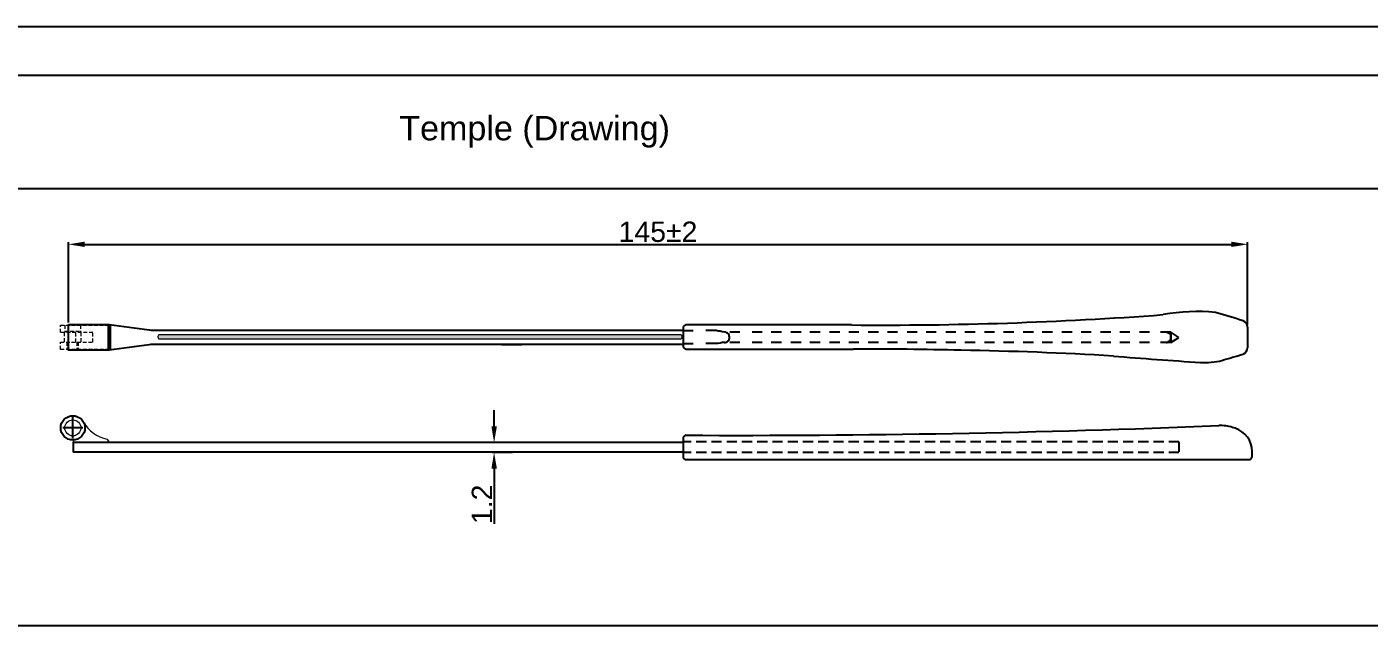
# Model space of a CAD drawing. Header units: millimetres. Extents: x 7018 to 13530, y 4187 to 5692.
# Drawn here: x 10379.1 to 10544.2, y 5173.8 to 5248.9 of the extents above; entities that cross this region are included whole.
import ezdxf

# ---------------------------------------------------------------- set-up
doc = ezdxf.new("R2010")
doc.units = ezdxf.units.MM
for name, pattern in [('CENTER', [50.8, 31.75, -6.35, 6.35, -6.35]), ('CENTER2', [28.575, 19.05, -3.175, 3.175, -3.175]), ('HIDDEN', [9.525, 6.35, -3.175]), ('HIDDEN2', [0.1875, 0.125, -0.0625])]:
    doc.linetypes.add(name, pattern=pattern)
for name, color, linetype in [('Center Line', 2, 'CENTER2'), ('Dimension', 3, 'Continuous'), ('Hidden Line', 1, 'HIDDEN2'), ('PDF_0', 7, 'Continuous'), ('PDF_Drawing', 7, 'Continuous'), ('PDF_所有虚线', 7, 'Continuous')]:
    doc.layers.add(name, color=color, linetype=linetype)
doc.styles.get("Standard").update_dxf_attribs({"font": 'arial.ttf'})
doc.dimstyles.new('Standard$0', dxfattribs={"dimtxt": 2.3, "dimasz": 2, "dimexe": 1, "dimexo": 1, "dimgap": 1, "dimtad": 1, "dimdec": 1, "dimzin": 0, "dimdsep": 46, "dimtxsty": 'Standard', "dimcen": 0, "dimclrd": 4, "dimclre": 4, "dimclrt": 4, "dimadec": 1, "dimazin": 0, "dimtfac": 1, "dimtdec": 1, "dimtofl": 0, "dimtmove": 0, "dimatfit": 0, "dimfxl": 1, "dimtfillclr": 256, "dimtolj": 1, "dimtzin": 0, "dimlwd": -1, "dimlwe": -1, "dimarcsym": 1})

# ---------------------------------------------------------------- blocks, each defined once
blk = doc.blocks.new('*D2078')
at = {"layer": 'Defpoints', "color": 0, "transparency": 16777216}
for p in [(10439, 5197.75), (10436.56, 5196.55), (10439.07, 5196.55)]:
    blk.add_point(p, dxfattribs=at)
at = {"layer": 'Dimension', "color": 3, "transparency": 16777216}
for p, q in [((10436.56, 5199.75), (10436.56, 5201.75)), ((10438.75, 5197.75), (10436.31, 5197.75)), ((10438.82, 5196.55), (10436.31, 5196.55)), ((10436.56, 5194.55), (10436.56, 5187.76))]:
    blk.add_line(p, q, dxfattribs=at)
for points in [[(10436.23, 5199.75), (10436.9, 5199.75), (10436.56, 5197.75)], [(10436.23, 5194.55), (10436.9, 5194.55), (10436.56, 5196.55)]]:
    blk.add_solid(points, dxfattribs=at)
at = {"layer": 'Dimension', "transparency": 16777216, "insert": (10435.06, 5190.16), "char_height": 2.5, "attachment_point": 5, "rotation": 90}
blk.add_mtext('\\A1;1.2', dxfattribs=at)
blk = doc.blocks.new('*D3123')
at = {"layer": 'Defpoints', "color": 0, "transparency": 16777216}
for p in [(10529.23, 5222.13), (10384.21, 5212.28), (10529.23, 5211.96)]:
    blk.add_point(p, dxfattribs=at)
at = {"layer": 'Dimension', "color": 3, "transparency": 16777216}
for p, q in [((10384.21, 5212.53), (10384.21, 5222.38)), ((10386.21, 5222.13), (10527.23, 5222.13)), ((10529.23, 5212.21), (10529.23, 5222.38))]:
    blk.add_line(p, q, dxfattribs=at)
for points in [[(10386.21, 5222.46), (10386.21, 5221.8), (10384.21, 5222.13)], [(10527.23, 5222.46), (10527.23, 5221.8), (10529.23, 5222.13)]]:
    blk.add_solid(points, dxfattribs=at)
at = {"layer": 'Dimension', "transparency": 16777216, "insert": (10456.72, 5223.66), "char_height": 2.5, "attachment_point": 5}
blk.add_mtext('\\A1;145±2', dxfattribs=at)

msp = doc.modelspace()

# ---------------------------------------------------------------- hatches: boundary and pattern name
h = msp.add_hatch(color=256)
h.dxf.hatch_style = 1
h.paths.add_polyline_path([(10395.42, 5211.017, 0.4142136), (10395.22, 5210.817, 0.6574813), (10395.42, 5210.509), (10459.485, 5210.509, 0.4142136), (10459.685, 5210.709, 0.6574813), (10459.485, 5211.017)])

# ---------------------------------------------------------------- linework, layer by layer
for p, q in [((10712.075, 5242.873), (10302.82, 5242.873)), ((10315.377, 5228.984), (10711.815, 5228.984)), ((10384.206, 5209.103), (10384.206, 5212.278)), ((10389.123, 5212.278), (10389.222, 5212.278)), ((10389.222, 5212.278), (10389.222, 5209.103)), ((10389.222, 5212.278), (10394.119, 5211.607)), ((10529.228, 5211.964), (10529.217, 5209.401)), ((10394.526, 5211.58), (10459.799, 5211.58)), ((10389.222, 5209.103), (10384.206, 5209.103)), ((10527.684, 5199.52), (10527.389, 5199.613)), ((10384.806, 5197.755), (10384.806, 5196.555)), ((10459.799, 5197.755), (10384.806, 5197.755)), ((10459.799, 5198.255), (10459.799, 5196.055)), ((10459.799, 5197.8), (10459.799, 5197.85)), ((10459.799, 5197.755), (10459.799, 5196.555)), ((10459.799, 5196.555), (10384.806, 5196.555)), ((10459.799, 5196.55), (10459.799, 5196.6)), ((10460.199, 5195.655), (10529.38, 5195.655)), ((10529.78, 5196.055), (10529.78, 5196.659)), ((10315.637, 5175.281), (10712.075, 5175.281))]:
    msp.add_line(p, q)
at = {"color": 0, "ltscale": 1000}
msp.add_line((10389.123, 5209.103), (10389.123, 5212.278), dxfattribs=at)
for points in [[(10716.113, 4951.873), (10716.113, 5248.873), (10296.113, 5248.873), (10296.113, 4951.873)], [(10384.206, 5212.278), (10389.222, 5212.278), (10389.222, 5209.103), (10384.206, 5209.103)]]:
    msp.add_lwpolyline(points, close=True)
for points in [[(10480.5, 5212.215), (10460.199, 5212.215, 0.4142136), (10459.799, 5211.815), (10459.799, 5209.63, 0.4142136), (10460.199, 5209.23), (10480.754, 5209.23)], [(10459.799, 5209.802), (10394.526, 5209.802, 0.0340479), (10394.119, 5209.774), (10389.222, 5209.103), (10389.413, 5209.294)]]:
    msp.add_lwpolyline(points, format="xyb")
at = {"color": 7, "lineweight": 0}
msp.add_lwpolyline([(10459.485, 5211.017), (10395.42, 5211.017, 0.4142136), (10395.22, 5210.817), (10395.22, 5210.709, 0.4142136), (10395.42, 5210.509), (10459.485, 5210.509, 0.4142136), (10459.685, 5210.709), (10459.685, 5210.817, 0.4142136)], format="xyb", close=True, dxfattribs=at)
msp.add_lwpolyline([(10386.53, 5209.734), (10386.53, 5209.734)], dxfattribs=at)
msp.add_lwpolyline([(10437.511, 5209.802), (10439.987, 5209.802)])
msp.add_circle((10384.748, 5199.564), 1.492)
for centre, radius, start, end in [((10523.053, 5190.885), 22.986, 84.447, 100.52685), ((10502.932, 5134.308), 82.538, 71.82509, 74.29257), ((10484.278, 5677.889), 465.69, 269.53514, 274.25789), ((10528.428, 5211.968), 0.8, 359.74904, 71.82509), ((10394.526, 5214.58), 3, 262.19981, 270), ((10483.684, 4827.138), 382.103, 88.45875, 90.43944), ((10487.676, 4796.782), 412.369, 86.51785, 89.12654), ((10512.361, 5258.122), 52.095, 285.26815, 288.24062), ((10528.417, 5209.405), 0.8, 288.24062, 359.74904), ((10581.434, 6069.138), 863.486, 265.435852, 266.148665), ((10523.973, 5215.583), 8, 266.14867, 285.26815), ((10460.199, 5198.255), 0.4, 90, 180), ((10466.648, 6650.254), 1451.613, 269.74544, 272.330612), ((10525.882, 5194.845), 5, 72.4678, 92.33061), ((10526.78, 5196.659), 3, 0, 72.4678), ((10460.199, 5196.055), 0.4, 180, 270), ((10529.38, 5196.055), 0.4, 270, 0)]:
    msp.add_arc(centre, radius, start, end)
at = {"layer": 'Center Line', "linetype": 'CENTER', "ltscale": 0.1}
for p, q in [((10384.748, 5198.305), (10384.748, 5200.911)), ((10385.991, 5199.564), (10383.513, 5199.564))]:
    msp.add_line(p, q, dxfattribs=at)
at = {"layer": 'Hidden Line', "linetype": 'HIDDEN', "lineweight": 20, "ltscale": 0.072441}
for p, q in [((10383.747, 5212.191), (10383.747, 5211.291)), ((10385.697, 5212.191), (10385.697, 5211.291)), ((10383.697, 5211.291), (10383.697, 5210.091)), ((10383.747, 5211.466), (10385.697, 5211.466)), ((10384.022, 5211.466), (10384.022, 5211.291)), ((10385.122, 5210.091), (10385.122, 5211.291)), ((10385.422, 5211.466), (10385.422, 5211.391)), ((10385.747, 5211.291), (10385.747, 5210.091)), ((10384.022, 5210.091), (10384.022, 5209.191)), ((10384.222, 5210.091), (10384.222, 5209.191)), ((10385.222, 5210.091), (10385.222, 5209.191)), ((10385.422, 5210.091), (10385.422, 5209.191))]:
    msp.add_line(p, q, dxfattribs=at)
at = {"layer": 'Hidden Line', "ltscale": 10}
for p, q in [((10520.791, 5197.85), (10459.799, 5197.85)), ((10520.791, 5197.85), (10520.791, 5196.55)), ((10520.791, 5196.55), (10459.799, 5196.55))]:
    msp.add_line(p, q, dxfattribs=at)
at = {"layer": 'Hidden Line', "linetype": 'HIDDEN', "lineweight": 20, "ltscale": 0.072441}
msp.add_lwpolyline([(10389.222, 5209.191), (10383.222, 5209.191), (10383.222, 5210.091), (10387.201, 5210.091), (10387.201, 5211.291), (10383.222, 5211.291), (10383.222, 5212.191), (10389.222, 5212.191)], close=True, dxfattribs=at)
at = {"layer": 'Hidden Line', "ltscale": 10}
for points in [[(10459.799, 5211.516), (10461.386, 5211.516)], [(10466.784, 5211.326), (10464.942, 5211.326), (10464.625, 5211.389), (10464.371, 5211.453), (10464.117, 5211.453), (10463.863, 5211.516), (10462.212, 5211.516)], [(10464.879, 5210.056), (10465.006, 5210.056), (10465.069, 5210.119), (10465.196, 5210.119), (10465.323, 5210.246), (10465.387, 5210.31), (10465.45, 5210.437), (10465.514, 5210.564), (10465.514, 5210.627), (10465.514, 5210.754), (10465.45, 5210.881), (10465.45, 5211.008), (10465.387, 5211.135), (10465.26, 5211.199), (10465.196, 5211.262), (10465.069, 5211.326), (10464.942, 5211.326)], [(10469.546, 5211.326), (10467.959, 5211.326)], [(10471.896, 5211.326), (10470.308, 5211.326)], [(10474.309, 5211.326), (10472.721, 5211.326)], [(10476.658, 5211.326), (10475.071, 5211.326)], [(10479.071, 5211.326), (10477.484, 5211.326)], [(10481.421, 5211.326), (10479.833, 5211.326)], [(10483.834, 5211.326), (10482.246, 5211.326)], [(10486.183, 5211.326), (10484.596, 5211.326)], [(10488.596, 5211.326), (10487.009, 5211.326)], [(10490.946, 5211.326), (10489.358, 5211.326)], [(10493.359, 5211.326), (10491.771, 5211.326)], [(10495.708, 5211.326), (10494.121, 5211.326)], [(10498.121, 5211.326), (10496.534, 5211.326)], [(10500.471, 5211.326), (10498.883, 5211.326)], [(10502.884, 5211.326), (10501.296, 5211.326)], [(10505.233, 5211.326), (10503.646, 5211.326)], [(10507.646, 5211.326), (10506.059, 5211.326)], [(10509.996, 5211.326), (10508.408, 5211.326)], [(10512.409, 5211.326), (10510.821, 5211.326)], [(10514.758, 5211.326), (10513.171, 5211.326)], [(10517.171, 5211.326), (10515.584, 5211.326)], [(10519.775, 5211.326), (10517.933, 5211.326)], [(10519.203, 5210.056), (10519.33, 5210.056), (10519.394, 5210.119), (10519.521, 5210.183), (10519.648, 5210.246), (10519.711, 5210.373), (10519.775, 5210.437), (10519.775, 5210.564), (10519.775, 5210.691), (10519.775, 5210.818), (10519.775, 5210.945), (10519.711, 5211.072), (10519.648, 5211.135), (10519.521, 5211.199), (10519.394, 5211.262), (10519.33, 5211.326), (10519.203, 5211.326)], [(10459.799, 5209.929), (10461.386, 5209.929)], [(10466.784, 5210.056), (10464.942, 5210.056), (10464.625, 5210.056), (10464.371, 5209.992), (10464.117, 5209.929), (10463.863, 5209.929), (10462.212, 5209.929)], [(10469.546, 5210.056), (10467.959, 5210.056)], [(10471.896, 5210.056), (10470.308, 5210.056)], [(10474.309, 5210.056), (10472.721, 5210.056)], [(10476.658, 5210.056), (10475.071, 5210.056)], [(10479.071, 5210.056), (10477.484, 5210.056)], [(10481.421, 5210.056), (10479.833, 5210.056)], [(10483.834, 5210.056), (10482.246, 5210.056)], [(10486.183, 5210.056), (10484.596, 5210.056)], [(10488.596, 5210.056), (10487.009, 5210.056)], [(10490.946, 5210.056), (10489.358, 5210.056)], [(10493.359, 5210.056), (10491.771, 5210.056)], [(10495.708, 5210.056), (10494.121, 5210.056)], [(10498.121, 5210.056), (10496.534, 5210.056)], [(10500.471, 5210.056), (10498.883, 5210.056)], [(10502.884, 5210.056), (10501.296, 5210.056)], [(10505.233, 5210.056), (10503.646, 5210.056)], [(10507.646, 5210.056), (10506.059, 5210.056)], [(10509.996, 5210.056), (10508.408, 5210.056)], [(10512.409, 5210.056), (10510.821, 5210.056)], [(10514.758, 5210.056), (10513.171, 5210.056)], [(10517.171, 5210.056), (10515.584, 5210.056)], [(10519.775, 5210.056), (10517.933, 5210.056)]]:
    msp.add_lwpolyline(points, dxfattribs=at)
msp.add_lwpolyline([(10519.775, 5210.056), (10520.791, 5210.691), (10519.775, 5211.326)], close=True, dxfattribs=at)
at = {"layer": 'PDF_0', "lineweight": 0}
msp.add_circle((10384.748, 5199.564), 0.984, dxfattribs=at)
at = {"layer": 'PDF_Drawing', "lineweight": 0}
for p, q in [((10389.124, 5197.755), (10384.742, 5197.754)), ((10389.121, 5197.98), (10389.124, 5197.755))]:
    msp.add_line(p, q, dxfattribs=at)
for points in [[(10389.222, 5212.278), (10389.222, 5212.278)], [(10389.222, 5212.278), (10389.222, 5212.278)], [(10389.222, 5212.088), (10389.339, 5212.262)], [(10389.222, 5211.897), (10389.413, 5212.151)], [(10389.222, 5211.77), (10389.413, 5211.961)], [(10389.413, 5209.103), (10389.413, 5212.252)], [(10389.222, 5211.58), (10389.413, 5211.77)], [(10389.222, 5211.389), (10389.413, 5211.58)], [(10389.222, 5211.199), (10389.413, 5211.453)], [(10389.222, 5211.072), (10389.413, 5211.262)], [(10389.222, 5210.881), (10389.413, 5211.072)], [(10389.222, 5210.691), (10389.413, 5210.881)], [(10389.222, 5210.5), (10389.413, 5210.691)], [(10389.222, 5210.31), (10389.413, 5210.564)], [(10389.222, 5210.183), (10389.413, 5210.373)], [(10437.511, 5211.58), (10439.987, 5211.58)], [(10389.222, 5209.992), (10389.413, 5210.183)], [(10389.222, 5209.802), (10389.413, 5209.992)], [(10389.222, 5209.611), (10389.413, 5209.802)], [(10389.222, 5209.484), (10389.413, 5209.675)], [(10389.222, 5209.294), (10389.413, 5209.484)], [(10384.806, 5197.755), (10384.865, 5198.073)]]:
    msp.add_lwpolyline(points, dxfattribs=at)
for centre, radius, start, end in [((10389.805, 5202.391), 4.302, 209.43199, 258.59256), ((10388.921, 5197.977), 0.2, 0.84252, 80.4196)]:
    msp.add_arc(centre, radius, start, end, dxfattribs=at)
at = {"layer": 'PDF_所有虚线', "lineweight": 0}
msp.add_lwpolyline([(10478.15, 5212.215), (10476.753, 5212.215)], dxfattribs=at)

# ---------------------------------------------------------------- texts
at = {"insert": (10441.544, 5235.966), "char_height": 2.99966, "width": 46.92869, "attachment_point": 5}
msp.add_mtext('Temple (Drawing)', dxfattribs=at)

# ---------------------------------------------------------------- dimensions: what is measured, and where the dimension line sits
at = {"layer": 'Dimension'}
dim = msp.add_linear_dim(base=(10529.228, 5222.131), p1=(10384.206, 5212.278), p2=(10529.228, 5211.964), dimstyle='Standard$0', override={"dimtxt": 2.5, "dimexe": 0.25, "dimexo": 0.25, "dimgap": 0.25, "dimtad": 1, "dimtih": 0, "dimtoh": 0, "dimdec": 0, "dimclrd": 3, "dimclre": 3, "dimclrt": 256, "dimadec": 2, "dimtol": 1, "dimtp": 2, "dimtm": 2, "dimtdec": 0, "dimatfit": 3}, dxfattribs=at)
dim.commit()
dim.dimension.update_dxf_attribs({"geometry": '*D3123', "text_midpoint": (10456.717, 5223.657)})
dim = msp.add_linear_dim(base=(10436.563, 5196.555), p1=(10439.003, 5197.755), p2=(10439.071, 5196.555), angle=90, dimstyle='Standard$0', override={"dimtxt": 2.5, "dimexe": 0.25, "dimexo": 0.25, "dimgap": 0.25, "dimtad": 1, "dimtih": 0, "dimtoh": 0, "dimclrd": 3, "dimclre": 3, "dimclrt": 256, "dimadec": 2, "dimtp": 1, "dimtm": 1, "dimtdec": 0, "dimatfit": 3}, dxfattribs=at)
dim.commit()
dim.dimension.update_dxf_attribs({"geometry": '*D2078', "text_midpoint": (10435.057, 5190.16)})

doc.saveas('drawing.dxf')
